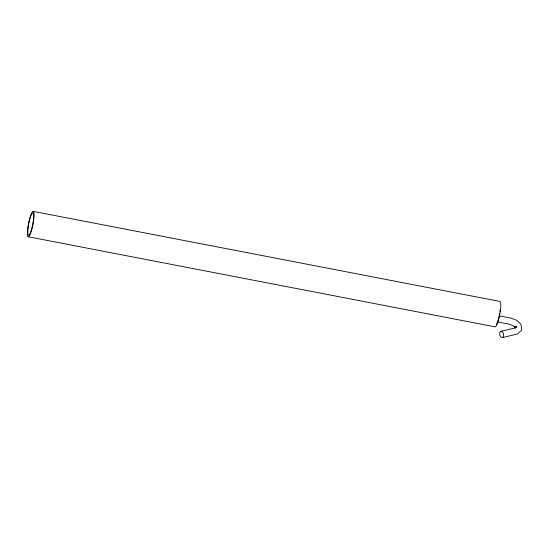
<?xml version="1.0" encoding="UTF-8"?>
<svg xmlns="http://www.w3.org/2000/svg" width="549" height="549" viewBox="0 0 549 549"><rect width="100%" height="100%" fill="white"/><g stroke="black" fill="none" stroke-linecap="round" stroke-linejoin="round"><path stroke-width="0.82" d="M515.188 326.545L515.113 326.113L515.25 328.089L516.746 326.593L515.12 327.938L500.873 331.356L499.727 332.639L499.72 335L500.839 337.052L502.438 337.601L517.384 334.018L521.55 330.313L521.255 326.113L520.932 324.294L516.794 320.355L510.728 318.07L499.096 315.819M502.438 337.601L503.577 336.317L503.591 333.957L502.472 331.898L500.873 331.356M33.331 211.399A12.963 2.292 -79.1 0 1 31.259 231.472A12.963 2.292 -79.1 0 1 27.635 229.352A12.963 2.292 -79.1 0 1 33.331 211.399L500.105 301.47A12.963 2.292 -79.1 0 1 499.604 315.366A12.963 2.292 -79.1 0 1 494.924 326.82L28.15 236.749M497.401 321.92L509.06 324.178L513.082 325.687L515.436 327.931M500.235 309.519A11.351 2.004 -79.1 0 1 499.933 311.887M499.659 313.575A11.351 2.004 -79.1 0 1 499.343 315.215M499.171 316.018A11.351 2.004 -79.1 0 1 498.169 319.943M497.964 320.623A11.351 2.004 -79.1 0 1 496.461 324.294M31.19 230.553A11.351 2.004 -79.1 0 0 33.009 212.978A11.351 2.004 -79.1 0 0 28.02 228.693A11.351 2.004 -79.1 0 0 31.19 230.553"/></g></svg>
